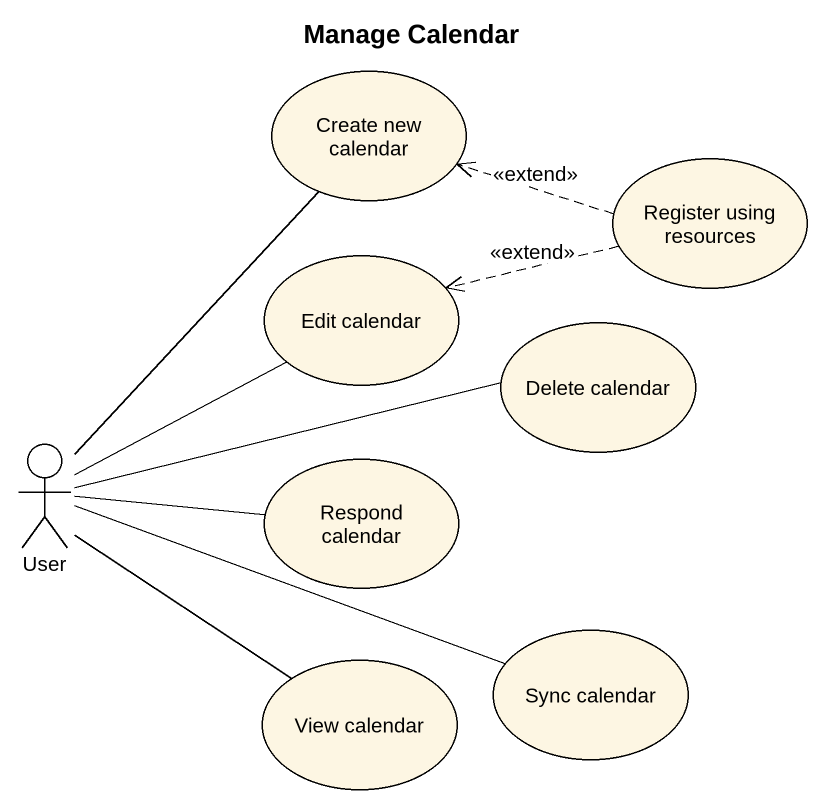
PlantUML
@startuml
title Manage Calendar
usecase "Create new calendar" as Create_new_calendar
usecase "Register using resources" as Register_using_resources
usecase "Edit calendar" as Edit_calendar
usecase "Delete calendar" as Delete_calendar
actor User
usecase "Respond calendar" as Respond_calendar
usecase "View calendar" as View_calendar
usecase "Sync calendar" as Sync_calendar
Register_using_resources .left.> Create_new_calendar : <<extend>>
Register_using_resources .left.> Edit_calendar : <<extend>>
User -up- Create_new_calendar
User -up- Edit_calendar
User -right- Delete_calendar
User -right- Respond_calendar
User -- View_calendar
User -right- Sync_calendar
@enduml
